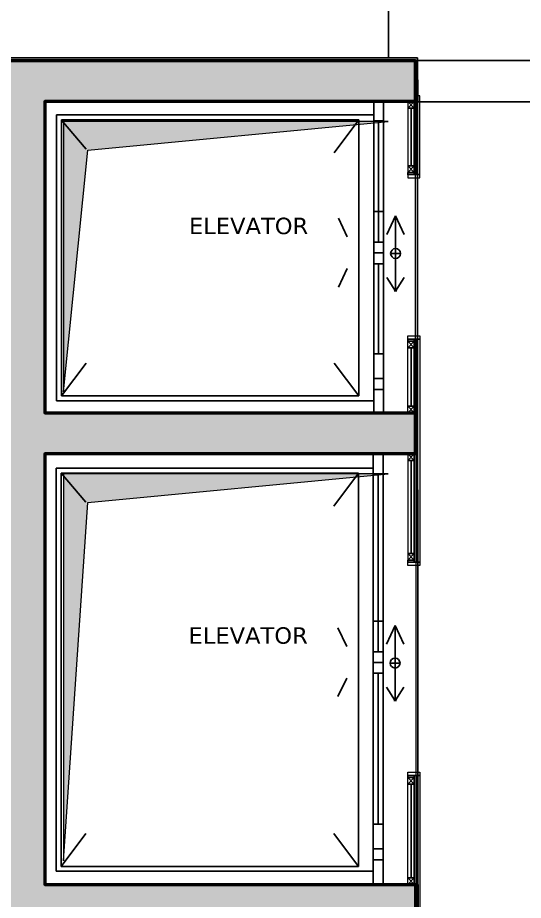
# Model space of a CAD drawing. Extents: x 820 to 5791, y 1495 to 5010.
# Drawn here: x 3013 to 3320, y 3197 to 3733 of the extents above; entities that cross this region are included whole.
import ezdxf

# ---------------------------------------------------------------- set-up
doc = ezdxf.new("R2010")
doc.units = 0
doc.header["$LTSCALE"] = 20
doc.linetypes.add('CACHE', pattern=[0.375, 0.25, -0.125])
for name, color, linetype in [('2_V_Wall_Gypsumboard_Fire', 232, 'CONTINUOUS'), ('3_V_Insulation_Sound', 41, 'BATTING'), ('Kiriş', 7, 'CONTINUOUS'), ('Mahal No', 7, 'CONTINUOUS'), ('TARAMA', 8, 'CONTINUOUS')]:
    doc.layers.add(name, color=color, linetype=linetype)
for name, color, linetype, lineweight in [('3_V_Profile_Metal', 141, 'CONTINUOUS', 15), ('_00_TT_MIRROR', 150, 'CONTINUOUS', 18), ('_00_TT_PLASTER INTERIOR', 60, 'CONTINUOUS', 0), ('_00_TT_SHAFT SPACE', 20, 'CONTINUOUS', 0), ('_00_TT_WALL MARBLE', 110, 'CONTINUOUS', 18), ('iç ölçü', 137, 'CONTINUOUS', 20), ('KOLON', 7, 'CONTINUOUS', 50), ('MERDİVEN2', 54, 'CONTINUOUS', 25)]:
    doc.layers.add(name, color=color, linetype=linetype, lineweight=lineweight)
doc.layers.add('_00_TT_AREA', color=140, linetype='CONTINUOUS', plot=False)
doc.styles.add('A.O. MAHAL ADI', font='arial.ttf', dxfattribs={"height": 10})
doc.linetypes.add('BATTING', pattern='A,0.00254,-2.54,[134,ltypeshp.shx,S=2.54,R=0,X=-2.54,Y=0],-5.08,[134,ltypeshp.shx,S=2.54,R=180,X=2.54,Y=0],-2.54', length=10.16254)

# ---------------------------------------------------------------- blocks, each defined once
blk = doc.blocks.new('hgghgd')
at = {"layer": '_00_TT_SHAFT SPACE'}
h = blk.add_hatch(color=252, dxfattribs=at)
h.dxf.hatch_style = 1
h.paths.add_polyline_path([(-7426.7, 8299.53), (-7623.89, 8299.53), (-7623.89, 8135.43), (-7609.19, 8282.15)])
h = blk.add_hatch(color=252, dxfattribs=at)
h.dxf.hatch_style = 1
h.paths.add_polyline_path([(-7426.7, 8085.53), (-7623.89, 8085.53), (-7623.89, 7850.57), (-7609.19, 8068.15)])
for points in [[(-7635.19, 8311.69), (-7410.19, 8311.69), (-7410.19, 8122.69), (-7635.19, 8122.69)], [(-7426.7, 8299.53), (-7623.89, 8299.53), (-7623.89, 8135.43), (-7609.19, 8282.15)], [(-7635.19, 8097.69), (-7409.9, 8097.69), (-7409.9, 7836.12), (-7635.19, 7836.12)], [(-7426.7, 8085.53), (-7623.89, 8085.53), (-7623.89, 7850.57), (-7609.19, 8068.15)]]:
    blk.add_lwpolyline(points, close=True, dxfattribs=at)
blk = doc.blocks.new('Asansör3')
at = {"layer": 'KOLON'}
for points in [[(76.81, 12.71), (76.81, 12.71), (76.81, 12.71)], [(76.81, 12.71), (76.81, 12.71), (76.81, 12.71)], [(76.81, 12.71), (76.81, 12.71), (76.82, 12.71)]]:
    blk.add_lwpolyline(points, close=True, dxfattribs=at)
at = {"layer": 'MERDİVEN2'}
for p, q in [((-26.81, 218.56), (-26.81, 34.28)), ((218.08, 218.56), (-26.81, 218.56)), ((-26.81, 218.56), (-26.81, 26)), ((-23.81, 215.56), (-23.81, 35.02)), ((-23.81, 215.56), (215.08, 215.56)), ((-3.81, 200.56), (-23.81, 215.56)), ((197.39, 200.56), (214.95, 215.56)), ((215.08, 215.56), (215.08, 35.02)), ((218.08, 25.98), (218.08, 218.56)), ((-3.81, 50.02), (-23.81, 35.02)), ((215.08, 35.02), (195.08, 50.02)), ((79.29, 47.43), (90.59, 42.1)), ((121.14, 47.43), (109.84, 42.1)), ((215.08, 35.02), (-23.81, 35.02)), ((-34.81, 26), (71.59, 25.99)), ((-19.81, 20), (-19.81, 26)), ((-13.27, 25.99), (-13.27, 19.99)), ((-13.27, 25.99), (-13.27, 19.99)), ((1.78, 19.99), (1.78, 25.99)), ((93.45, 22.99), (1.78, 22.99)), ((225.95, 25.98), (71.59, 25.99)), ((93.45, 19.99), (93.45, 25.99)), ((99.99, 25.99), (99.99, 19.99)), ((99.99, 25.99), (99.99, 19.99)), ((106.52, 19.99), (106.52, 25.99)), ((214.54, 22.98), (106.52, 22.99)), ((125.22, 25.99), (125.22, 19.99)), ((214.54, 26), (214.54, 20)), ((225.95, 20), (-34.81, 20)), ((76.81, 12.71), (85, 18.03)), ((122.52, 12.71), (111.22, 18.03)), ((76.81, 12.71), (76.81, 12.71)), ((76.81, 12.71), (122.52, 12.71)), ((76.81, 12.71), (122.52, 12.71)), ((76.81, 12.71), (85, 7.39)), ((99.66, 12.71), (99.66, 15.71)), ((99.66, 15.71), (99.66, 9.71)), ((99.66, 12.71), (99.66, 15.71)), ((99.66, 15.71), (99.66, 9.71)), ((122.52, 12.71), (111.22, 7.39)), ((122.52, 12.71), (111.22, 7.39))]:
    blk.add_line(p, q, dxfattribs=at)
blk.add_circle((99.66, 12.71), 3, dxfattribs=at)
blk.add_circle((99.66, 12.71), 3, dxfattribs=at)
at = {"layer": 'Mahal No', "insert": (111.23, 65.77), "char_height": 10, "width": 36.9636, "attachment_point": 9, "rotation": 270, "style": 'A.O. MAHAL ADI'}
blk.add_mtext('{\\fVerdana|b0|i0|c162|p34;ELEVATOR}', dxfattribs=at)
blk = doc.blocks.new('Asansör2')
at = {"layer": 'KOLON'}
for points in [[(76.81, 12.71), (76.81, 12.71), (76.81, 12.71)], [(76.81, 12.71), (76.81, 12.71), (76.81, 12.71)], [(76.81, 12.71), (76.81, 12.71), (76.82, 12.71)]]:
    blk.add_lwpolyline(points, close=True, dxfattribs=at)
at = {"layer": 'MERDİVEN2'}
for p, q in [((10.14, 218.76), (10.14, 34.28)), ((183.81, 218.76), (10.14, 218.76)), ((10.14, 218.76), (10.14, 26)), ((13.14, 215.76), (13.14, 35.02)), ((13.14, 215.76), (180.81, 215.76)), ((33.14, 200.76), (13.14, 215.76)), ((163.12, 200.76), (180.68, 215.76)), ((180.81, 215.76), (180.81, 35.02)), ((183.81, 25.98), (183.81, 218.76)), ((33.14, 50.02), (13.14, 35.02)), ((180.81, 35.02), (160.81, 50.02)), ((79.29, 47.43), (90.59, 42.1)), ((121.14, 47.43), (109.84, 42.1)), ((180.81, 35.02), (13.14, 35.02)), ((2.14, 26), (71.59, 25.99)), ((17.14, 20), (17.14, 26)), ((23.68, 25.99), (23.68, 19.99)), ((23.68, 25.99), (23.68, 19.99)), ((38.73, 19.99), (38.73, 25.99)), ((93.45, 22.99), (38.73, 22.99)), ((191.68, 25.98), (71.59, 25.99)), ((93.45, 19.99), (93.45, 25.99)), ((99.99, 25.99), (99.99, 19.99)), ((99.99, 25.99), (99.99, 19.99)), ((106.52, 19.99), (106.52, 25.99)), ((180.27, 22.98), (106.52, 22.99)), ((125.22, 25.99), (125.22, 19.99)), ((180.27, 26), (180.27, 20)), ((191.68, 20), (2.14, 20)), ((76.81, 12.71), (85, 18.03)), ((122.52, 12.71), (111.22, 18.03)), ((76.81, 12.71), (76.81, 12.71)), ((76.81, 12.71), (122.52, 12.71)), ((76.81, 12.71), (122.52, 12.71)), ((76.81, 12.71), (85, 7.39)), ((99.66, 12.71), (99.66, 15.71)), ((99.66, 15.71), (99.66, 9.71)), ((99.66, 12.71), (99.66, 15.71)), ((99.66, 15.71), (99.66, 9.71)), ((122.52, 12.71), (111.22, 7.39)), ((122.52, 12.71), (111.22, 7.39))]:
    blk.add_line(p, q, dxfattribs=at)
blk.add_circle((99.66, 12.71), 3, dxfattribs=at)
blk.add_circle((99.66, 12.71), 3, dxfattribs=at)
at = {"layer": 'Mahal No', "insert": (111.23, 65.77), "char_height": 10, "width": 36.9636, "attachment_point": 9, "rotation": 270, "style": 'A.O. MAHAL ADI'}
blk.add_mtext('{\\fVerdana|b0|i0|c162|p34;ELEVATOR}', dxfattribs=at)
blk = doc.blocks.new('ÖÖSZÖYD')
at = {"layer": '2_V_Wall_Gypsumboard_Fire'}
for points in [[(78804.83, -12497.08), (78804.83, -12541.46), (78806.08, -12541.46), (78806.08, -12497.08)], [(78800.83, -12540.21), (78800.83, -12541.46), (78804.83, -12541.46), (78804.83, -12540.21)], [(78800.83, -12642.71), (78800.83, -12641.46), (78804.83, -12641.46), (78804.83, -12642.71)], [(78804.83, -12686.08), (78804.83, -12641.46), (78806.08, -12641.46), (78806.08, -12686.08)], [(78804.83, -12711.08), (78804.83, -12776.96), (78806.08, -12776.96), (78806.08, -12711.08)], [(78800.83, -12775.71), (78800.83, -12776.96), (78804.83, -12776.96), (78804.83, -12775.71)], [(78800.83, -12907.78), (78800.83, -12906.53), (78804.83, -12906.53), (78804.83, -12907.78)], [(78804.83, -12972.65), (78804.83, -12906.53), (78806.08, -12906.53), (78806.08, -12972.65)]]:
    blk.add_lwpolyline(points, close=True, dxfattribs=at)
at = {"layer": '3_V_Insulation_Sound', "ltscale": 0.2}
for p, q in [((78802.84, -12536.21), (78802.83, -12501.08)), ((78802.84, -12646.71), (78802.83, -12682.08)), ((78802.84, -12771.71), (78802.83, -12715.08)), ((78802.84, -12911.78), (78802.83, -12968.65))]:
    blk.add_line(p, q, dxfattribs=at)
at = {"layer": '3_V_Profile_Metal'}
for points in [[(78800.83, -12497.08), (78800.83, -12501.08), (78804.83, -12501.08), (78804.83, -12497.08), (78800.83, -12497.08), (78804.83, -12501.08), (78800.83, -12501.08), (78804.83, -12497.08)], [(78800.83, -12536.21), (78800.83, -12540.21), (78804.83, -12540.21), (78804.83, -12536.21), (78800.83, -12536.21), (78804.83, -12540.21), (78800.83, -12540.21), (78804.83, -12536.21)], [(78800.83, -12646.71), (78800.83, -12642.71), (78804.83, -12642.71), (78804.83, -12646.71), (78800.83, -12646.71), (78804.83, -12642.71), (78800.83, -12642.71), (78804.83, -12646.71)], [(78800.83, -12686.08), (78800.83, -12682.08), (78804.83, -12682.08), (78804.83, -12686.08), (78800.83, -12686.08), (78804.83, -12682.08), (78800.83, -12682.08), (78804.83, -12686.08)], [(78800.83, -12711.08), (78800.83, -12715.08), (78804.83, -12715.08), (78804.83, -12711.08), (78800.83, -12711.08), (78804.83, -12715.08), (78800.83, -12715.08), (78804.83, -12711.08)], [(78800.83, -12771.71), (78800.83, -12775.71), (78804.83, -12775.71), (78804.83, -12771.71), (78800.83, -12771.71), (78804.83, -12775.71), (78800.83, -12775.71), (78804.83, -12771.71)], [(78800.83, -12911.78), (78800.83, -12907.78), (78804.83, -12907.78), (78804.83, -12911.78), (78800.83, -12911.78), (78804.83, -12907.78), (78800.83, -12907.78), (78804.83, -12911.78)], [(78800.83, -12972.65), (78800.83, -12968.65), (78804.83, -12968.65), (78804.83, -12972.65), (78800.83, -12972.65), (78804.83, -12968.65), (78800.83, -12968.65), (78804.83, -12972.65)]]:
    blk.add_lwpolyline(points, dxfattribs=at)
for points in [[(78800.83, -12536.21), (78804.83, -12536.21), (78804.83, -12501.08), (78800.83, -12501.08)], [(78800.83, -12646.71), (78804.83, -12646.71), (78804.83, -12682.08), (78800.83, -12682.08)], [(78800.83, -12771.71), (78804.83, -12771.71), (78804.83, -12715.08), (78800.83, -12715.08)], [(78800.83, -12911.78), (78804.83, -12911.78), (78804.83, -12968.65), (78800.83, -12968.65)]]:
    blk.add_lwpolyline(points, close=True, dxfattribs=at)
at = {"layer": '_00_TT_WALL MARBLE'}
for points in [[(78806.08, -12541.46), (78808.08, -12541.46), (78808.08, -12493.58), (78806.08, -12493.58)], [(78808.08, -12543.46), (78808.08, -12541.46), (78800.83, -12541.46), (78800.83, -12543.46)], [(78808.08, -12639.46), (78808.08, -12641.46), (78800.83, -12641.46), (78800.83, -12639.46)], [(78806.08, -12641.46), (78808.08, -12641.46), (78808.08, -12776.96), (78806.08, -12776.96)], [(78808.08, -12776.96), (78808.08, -12778.96), (78800.83, -12778.96), (78800.83, -12776.96)], [(78808.08, -12904.53), (78808.08, -12906.53), (78800.83, -12906.53), (78800.83, -12904.53)], [(78806.08, -12906.53), (78808.08, -12906.53), (78808.08, -13274.12), (78806.08, -13274.12)]]:
    blk.add_lwpolyline(points, close=True, dxfattribs=at)

msp = doc.modelspace()

# ---------------------------------------------------------------- hatches: boundary and pattern name
at = {"layer": 'TARAMA'}
h = msp.add_hatch(dxfattribs=at)
h.set_pattern_fill('ANSI33', color=256)
h.set_pattern_definition([(45, (5164.587, -4629.65), (-4.490128, 4.490128), []), (45, (5169.077, -4629.65), (-4.490128, 4.490128), [3.175, -1.5875])])
h.paths.add_polyline_path([(3254.38, 3493.04), (3254.38, 3468.04), (3029.38, 3468.04), (3029.38, 3206.47), (3229.59, 3206.47), (3254.59, 3206.47), (3254.59, 3181.47), (3254.59, 2931.47), (3254.59, 2906.47), (3229.59, 2906.47), (2869.59, 2906.47), (2869.59, 2931.47), (3229.59, 2931.47), (3229.59, 3181.47), (3029.38, 3181.47), (3004.38, 3181.47), (2754.59, 3181.47), (2729.59, 3181.47), (2729.59, 3206.47), (2729.59, 3561.47), (2754.59, 3561.47), (2754.59, 3206.47), (3004.38, 3206.47), (3004.38, 3468.04), (3004.38, 3493.04), (3004.38, 3682.04), (3004.38, 3707.04), (3029.38, 3707.04), (3254.38, 3707.04), (3254.38, 3682.04), (3029.38, 3682.04), (3029.38, 3493.04)])

# ---------------------------------------------------------------- linework, layer by layer
at = {"layer": '_00_TT_AREA'}
for p, q in [((3238.19, 4148.27), (3238.19, 3708.54)), ((3238.19, 3708.54), (3255.88, 3708.54)), ((3255.88, 3708.54), (3256.09, 2905.05))]:
    msp.add_line(p, q, dxfattribs=at)
msp.add_lwpolyline([(3238.19, 3708.54), (3238.19, 3836.77), (2811.09, 3836.77), (2811.09, 3708.27), (2871.79, 3708.27), (2871.79, 3687.83), (2966.32, 3687.83), (2966.32, 3708.54)], close=True, dxfattribs=at)
at = {"layer": '_00_TT_PLASTER INTERIOR'}
for points in [[(2966.32, 3708.54), (3255.88, 3708.54), (3255.9, 3682.05), (3254.38, 3682.05)], [(3254.38, 3468.04), (3255.88, 3468.04), (3255.88, 3493.04), (3254.38, 3493.04)], [(3254.59, 3206.47), (3256.19, 3206.47), (3256.09, 2904.97), (2861.67, 2904.97)]]:
    msp.add_lwpolyline(points, dxfattribs=at)
at = {"layer": 'Kiriş', "color": 4, "linetype": 'CACHE', "lineweight": -3, "ltscale": 50}
msp.add_lwpolyline([(3254.38, 3707.04), (3409.89, 3707.04), (3409.89, 3681.82), (3254.38, 3681.82)], close=True, dxfattribs=at)
at = {"layer": 'KOLON'}
msp.add_lwpolyline([(2729.59, 3181.47), (2729.59, 3206.47), (2729.59, 3561.47), (2754.59, 3561.47), (2754.59, 3206.47), (3004.38, 3206.47), (3004.38, 3468.04), (3004.38, 3493.04), (3004.38, 3682.04), (3004.38, 3707.04), (3029.38, 3707.04), (3254.38, 3707.04), (3254.38, 3682.04), (3029.38, 3682.04), (3029.38, 3493.04), (3254.38, 3493.04), (3254.38, 3468.04), (3029.38, 3468.04), (3029.38, 3206.47), (3229.59, 3206.47), (3254.59, 3206.47), (3254.59, 3181.47)], dxfattribs=at)

# ---------------------------------------------------------------- block references
at = {"layer": '_00_TT_MIRROR'}
msp.add_blockref('ÖÖSZÖYD', (-75550.97, 16179.13), dxfattribs=at)
at = {"layer": '_00_TT_SHAFT SPACE'}
msp.add_blockref('hgghgd', (10664.59, -4629.65), dxfattribs=at)
at = {"layer": 'iç ölçü', "rotation": 90}
for name, p in [('Asansör2', (3255.16, 3490.09)), ('Asansör3', (3254.89, 3241.28))]:
    msp.add_blockref(name, p, dxfattribs=at)

doc.saveas('drawing.dxf')
